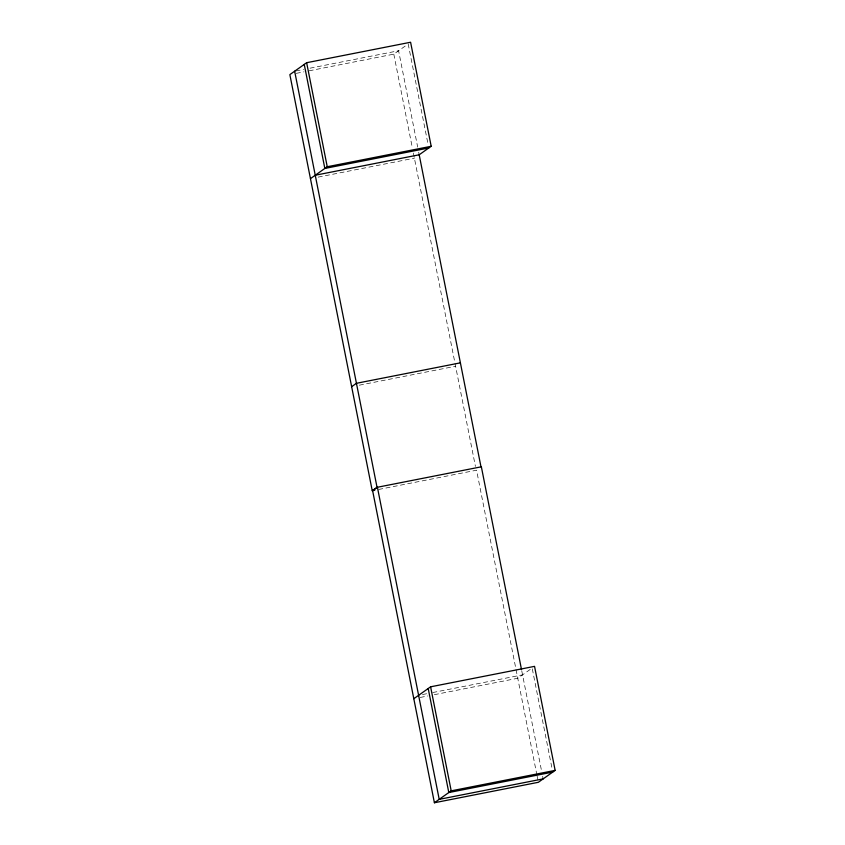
<?xml version="1.0" encoding="UTF-8"?>
<svg xmlns="http://www.w3.org/2000/svg" width="845" height="845" viewBox="0 0 845 845"><rect width="100%" height="100%" fill="white"/><g stroke="black" fill="none" stroke-linecap="round" stroke-linejoin="round"><path stroke-width="0.63" stroke-dasharray="4.22 3.17" d="M309.101 70.822L393.802 54.154L406.065 45.461M295.93 70.959L303.63 69.438M310.052 68.181L398.597 50.753L417.673 147.072M296.268 73.346L303.968 71.836M318.153 177.123L414.399 158.184M359.347 385.183L455.592 366.244M378.666 489.466L476.559 470.2L536.828 774.59M422.458 694.558L427.591 693.555M432.724 692.541L522.559 674.859M420.229 697.452L427.929 695.942M434.341 694.674L517.753 678.26L532.149 668.057L552.239 769.52M408.188 43.951L428.024 144.125M521.787 670.983L541.624 771.189M542.648 776.323L543.155 778.889M418.687 152.216L419.194 154.783M537.082 775.868L538.107 781.012M393.802 54.154L412.36 147.907M413.385 153.04L475.429 466.419"/><path stroke-width="1.27" d="M315.248 175.242L419.194 154.783L431.193 146.28L410.596 42.25L306.64 62.71L289.856 74.613L372.244 490.734L374.81 490.227M310.453 178.644L327.247 166.74L431.193 146.28M351.647 386.704L356.442 383.303L460.398 362.843M372.244 490.734L377.039 487.333L481.354 466.799L521.534 669.694M413.807 698.72L430.601 686.816L534.547 666.356L555.144 770.386L538.36 782.29L434.404 802.75L372.613 490.66L377.409 487.259L439.21 799.349L543.155 778.889M434.404 802.75L451.198 790.846L555.144 770.386M428.795 147.981L324.839 168.44L304.242 64.41M552.746 772.087L448.801 792.547L428.204 688.517M419.194 154.783L480.995 466.873M430.601 686.816L451.198 790.846M306.64 62.71L327.247 166.74M294.651 71.212L377.039 487.333"/></g></svg>
